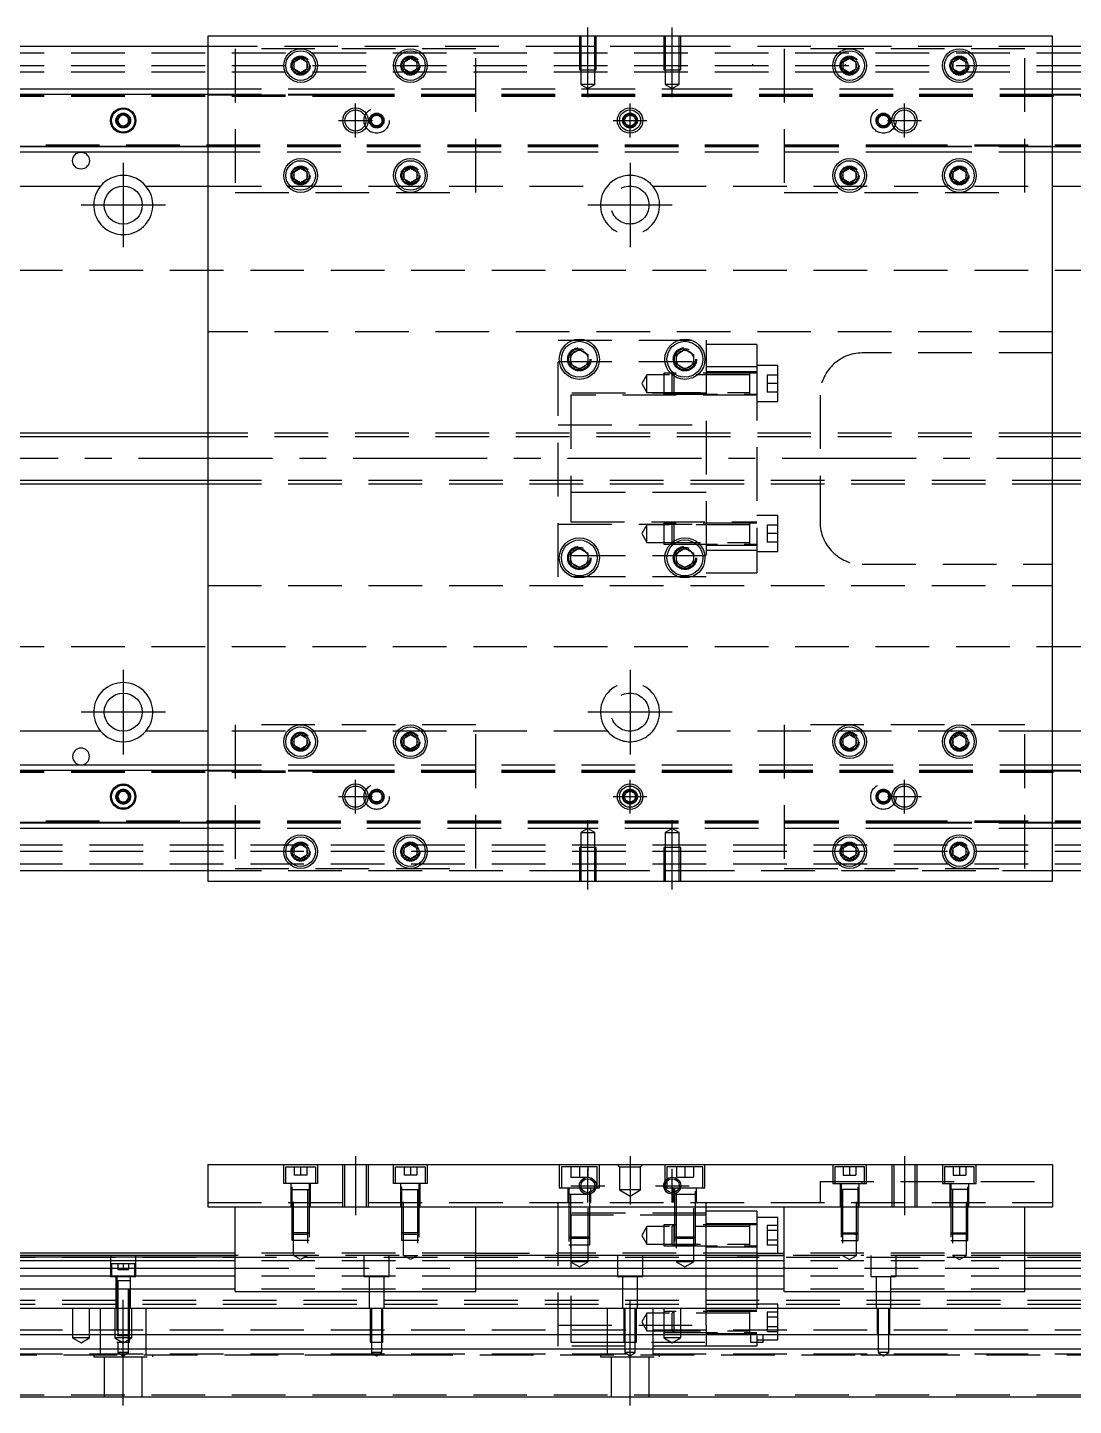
# Model space of a CAD drawing. Extents: x -10 to 960, y -261 to 102.
# Drawn here: x 237.3 to 485, y -224.1 to 102 of the extents above; entities that cross this region are included whole.
import ezdxf

# ---------------------------------------------------------------- set-up
doc = ezdxf.new("R2010")
doc.units = 0
doc.linetypes.add('CENTER', pattern=[50.8, 31.75, -6.35, 6.35, -6.35])
doc.linetypes.add('DASHED', pattern=[19.05, 12.7, -6.35])
doc.layers.get('0').update_dxf_attribs({"linetype": 'CONTINUOUS'})
doc.layers.add('CENTER', color=1, linetype='CENTER')

msp = doc.modelspace()

# ---------------------------------------------------------------- linework, layer by layer
at = {"color": 7, "linetype": 'CONTINUOUS'}
for p, q in [((480, 100), (280, 100)), ((280, 100), (280, -100)), ((480, -100), (480, 100)), ((280, 97.5), (0, 97.5)), ((300.5, 93.866026), (302, 94.73205)), ((302, 94.73205), (303.5, 93.866026)), ((326.5, 93.866026), (328, 94.73205)), ((328, 94.73205), (329.5, 93.866026)), ((430.5, 93.866026), (432, 94.73205)), ((432, 94.73205), (433.5, 93.866026)), ((456.5, 93.866026), (458, 94.73205)), ((458, 94.73205), (459.5, 93.866026)), ((760, 97.5), (480, 97.5)), ((300.5, 92.133974), (300.5, 93.866026)), ((302, 91.26795), (300.5, 92.133974)), ((303.5, 92.133974), (302, 91.26795)), ((303.5, 93.866026), (303.5, 92.133974)), ((326.5, 92.133974), (326.5, 93.866026)), ((328, 91.26795), (326.5, 92.133974)), ((329.5, 92.133974), (328, 91.26795)), ((329.5, 93.866026), (329.5, 92.133974)), ((430.5, 92.133974), (430.5, 93.866026)), ((432, 91.26795), (430.5, 92.133974)), ((433.5, 92.133974), (432, 91.26795)), ((433.5, 93.866026), (433.5, 92.133974)), ((456.5, 92.133974), (456.5, 93.866026)), ((458, 91.26795), (456.5, 92.133974)), ((459.5, 92.133974), (458, 91.26795)), ((459.5, 93.866026), (459.5, 92.133974)), ((0, 87.5), (280, 87.5)), ((0, 86.247728), (280, 86.247728)), ((480, 87.5), (760, 87.5)), ((480, 86.247728), (760, 86.247728)), ((258.75, 80.721688), (260, 81.443376)), ((258.75, 79.278312), (258.75, 80.721688)), ((260, 78.556624), (258.75, 79.278312)), ((260, 81.443376), (261.25, 80.721688)), ((261.25, 79.278312), (260, 78.556624)), ((261.25, 80.721688), (261.25, 79.278312)), ((280, 73.752272), (0, 73.752272)), ((280, 72.5), (0, 72.5)), ((760, 73.752272), (480, 73.752272)), ((760, 72.5), (480, 72.5)), ((300.5, 67.866026), (302, 68.73205)), ((302, 68.73205), (303.5, 67.866026)), ((326.5, 67.866026), (328, 68.73205)), ((328, 68.73205), (329.5, 67.866026)), ((430.5, 67.866026), (432, 68.73205)), ((432, 68.73205), (433.5, 67.866026)), ((456.5, 67.866026), (458, 68.73205)), ((458, 68.73205), (459.5, 67.866026)), ((300.5, 66.133974), (300.5, 67.866026)), ((302, 65.26795), (300.5, 66.133974)), ((303.5, 66.133974), (302, 65.26795)), ((303.5, 67.866026), (303.5, 66.133974)), ((326.5, 66.133974), (326.5, 67.866026)), ((328, 65.26795), (326.5, 66.133974)), ((329.5, 66.133974), (328, 65.26795)), ((329.5, 67.866026), (329.5, 66.133974)), ((430.5, 66.133974), (430.5, 67.866026)), ((432, 65.26795), (430.5, 66.133974)), ((433.5, 66.133974), (432, 65.26795)), ((433.5, 67.866026), (433.5, 66.133974)), ((456.5, 66.133974), (456.5, 67.866026)), ((458, 65.26795), (456.5, 66.133974)), ((459.5, 66.133974), (458, 65.26795)), ((459.5, 67.866026), (459.5, 66.133974)), ((145.361903, 64.5), (254.638097, 64.5)), ((265.361903, 64.5), (280, 64.5)), ((480, 64.5), (494.638097, 64.5)), ((366, 24.6547), (368, 25.809402)), ((366, 22.3453), (366, 24.6547)), ((368, 25.809402), (370, 24.6547)), ((370, 24.6547), (370, 22.3453)), ((391, 24.6547), (393, 25.809402)), ((391, 22.3453), (391, 24.6547)), ((393, 25.809402), (395, 24.6547)), ((395, 24.6547), (395, 22.3453)), ((368, 21.190598), (366, 22.3453)), ((370, 22.3453), (368, 21.190598)), ((393, 21.190598), (391, 22.3453)), ((395, 22.3453), (393, 21.190598)), ((280, 6), (60.5, 6)), ((705, 6), (480, 6)), ((60.5, -6), (280, -6)), ((480, -6), (705, -6)), ((366, -22.3453), (368, -21.190598)), ((366, -24.6547), (366, -22.3453)), ((368, -21.190598), (370, -22.3453)), ((370, -22.3453), (370, -24.6547)), ((391, -22.3453), (393, -21.190598)), ((391, -24.6547), (391, -22.3453)), ((393, -21.190598), (395, -22.3453)), ((395, -22.3453), (395, -24.6547)), ((368, -25.809402), (366, -24.6547)), ((370, -24.6547), (368, -25.809402)), ((393, -25.809402), (391, -24.6547)), ((395, -24.6547), (393, -25.809402)), ((254.638097, -64.5), (145.361903, -64.5)), ((280, -64.5), (265.361903, -64.5)), ((494.638097, -64.5), (480, -64.5)), ((300.5, -66.133974), (302, -65.26795)), ((300.5, -67.866026), (300.5, -66.133974)), ((302, -68.73205), (300.5, -67.866026)), ((302, -65.26795), (303.5, -66.133974)), ((303.5, -67.866026), (302, -68.73205)), ((303.5, -66.133974), (303.5, -67.866026)), ((326.5, -66.133974), (328, -65.26795)), ((326.5, -67.866026), (326.5, -66.133974)), ((328, -68.73205), (326.5, -67.866026)), ((328, -65.26795), (329.5, -66.133974)), ((329.5, -67.866026), (328, -68.73205)), ((329.5, -66.133974), (329.5, -67.866026)), ((430.5, -66.133974), (432, -65.26795)), ((430.5, -67.866026), (430.5, -66.133974)), ((432, -68.73205), (430.5, -67.866026)), ((432, -65.26795), (433.5, -66.133974)), ((433.5, -67.866026), (432, -68.73205)), ((433.5, -66.133974), (433.5, -67.866026)), ((456.5, -66.133974), (458, -65.26795)), ((456.5, -67.866026), (456.5, -66.133974)), ((458, -68.73205), (456.5, -67.866026)), ((458, -65.26795), (459.5, -66.133974)), ((459.5, -67.866026), (458, -68.73205)), ((459.5, -66.133974), (459.5, -67.866026)), ((0, -72.5), (280, -72.5)), ((0, -73.752272), (280, -73.752272)), ((480, -72.5), (760, -72.5)), ((480, -73.752272), (760, -73.752272)), ((258.75, -79.278312), (260, -78.556624)), ((258.75, -80.721688), (258.75, -79.278312)), ((260, -81.443376), (258.75, -80.721688)), ((260, -78.556624), (261.25, -79.278312)), ((261.25, -80.721688), (260, -81.443376)), ((261.25, -79.278312), (261.25, -80.721688)), ((280, -86.247728), (0, -86.247728)), ((280, -87.5), (0, -87.5)), ((760, -86.247728), (480, -86.247728)), ((760, -87.5), (480, -87.5)), ((300.5, -92.133974), (302, -91.26795)), ((302, -91.26795), (303.5, -92.133974)), ((326.5, -92.133974), (328, -91.26795)), ((328, -91.26795), (329.5, -92.133974)), ((430.5, -92.133974), (432, -91.26795)), ((432, -91.26795), (433.5, -92.133974)), ((456.5, -92.133974), (458, -91.26795)), ((458, -91.26795), (459.5, -92.133974)), ((300.5, -93.866026), (300.5, -92.133974)), ((302, -94.73205), (300.5, -93.866026)), ((303.5, -93.866026), (302, -94.73205)), ((303.5, -92.133974), (303.5, -93.866026)), ((326.5, -93.866026), (326.5, -92.133974)), ((328, -94.73205), (326.5, -93.866026)), ((329.5, -93.866026), (328, -94.73205)), ((329.5, -92.133974), (329.5, -93.866026)), ((430.5, -93.866026), (430.5, -92.133974)), ((432, -94.73205), (430.5, -93.866026)), ((433.5, -93.866026), (432, -94.73205)), ((433.5, -92.133974), (433.5, -93.866026)), ((456.5, -93.866026), (456.5, -92.133974)), ((458, -94.73205), (456.5, -93.866026)), ((459.5, -93.866026), (458, -94.73205)), ((459.5, -92.133974), (459.5, -93.866026)), ((0, -97.5), (280, -97.5)), ((480, -97.5), (760, -97.5)), ((280, -100), (480, -100)), ((280, -167.06), (480, -167.06)), ((280, -167.06), (280, -177.06)), ((480, -167.06), (480, -177.06)), ((280, -177.06), (480, -177.06)), ((286.5, -197.06), (286.5, -177.06)), ((343.5, -197.06), (343.5, -177.06)), ((363, -188.06), (363, -177.06)), ((398, -197.06), (398, -177.06)), ((410, -178.06), (398, -178.06)), ((410, -178.06), (410, -188.56)), ((416.5, -197.06), (416.5, -177.06)), ((473.5, -197.06), (473.5, -177.06)), ((415, -179.56), (410, -179.56)), ((415, -188.06), (415, -179.56)), ((286.5, -188.56), (0, -188.56)), ((286.5, -188.06), (60.5, -188.06)), ((286.5, -188.935), (60.5, -188.935)), ((416.5, -188.56), (343.5, -188.56)), ((410, -188.06), (416.5, -188.06)), ((705, -188.06), (473.5, -188.06)), ((760, -188.56), (473.5, -188.56)), ((286.5, -189.812272), (0, -189.812272)), ((0, -191.58668), (286.5, -191.58668)), ((416.5, -189.812272), (343.5, -189.812272)), ((343.5, -191.58668), (416.5, -191.58668)), ((760, -189.812272), (473.5, -189.812272)), ((473.5, -191.58668), (760, -191.58668)), ((286.5, -193.483076), (0, -193.483076)), ((416.5, -193.483076), (343.5, -193.483076)), ((760, -193.483076), (473.5, -193.483076)), ((286.5, -196.537372), (0, -196.537372)), ((286.5, -197.06), (343.5, -197.06)), ((416.5, -196.537372), (343.5, -196.537372)), ((416.5, -197.06), (473.5, -197.06)), ((760, -196.537372), (473.5, -196.537372)), ((0, -201.06), (760, -201.06)), ((760, -207.36), (0, -207.36)), ((760, -210.76), (0, -210.76)), ((0, -222.06), (760, -222.06))]:
    msp.add_line(p, q, dxfattribs=at)
at = {"color": 3, "linetype": 'DASHED'}
for p, q in [((368.000006, 100), (368.000006, 92)), ((368.35, 100), (368.35, 92)), ((371.65, 92), (371.65, 100)), ((371.999994, 92), (371.999994, 100)), ((388.000006, 100), (388.000006, 92)), ((388.35, 100), (388.35, 92)), ((391.65, 92), (391.65, 100)), ((391.999994, 92), (391.999994, 100)), ((0, 96), (760, 96)), ((368.000006, 97.5), (280, 97.5)), ((343.5, 97), (286.5, 97)), ((286.5, 97), (286.5, 63)), ((343.5, 63), (343.5, 97)), ((371.999994, 97.5), (368.000006, 97.5)), ((388.000006, 97.5), (371.999994, 97.5)), ((391.999994, 97.5), (388.000006, 97.5)), ((480, 97.5), (391.999994, 97.5)), ((473.5, 97), (416.5, 97)), ((416.5, 97), (416.5, 63)), ((473.5, 63), (473.5, 97)), ((0, 93), (760, 93)), ((0, 91.5), (760, 91.5)), ((303.973226, 93.326156), (304, 93)), ((326, 93), (326.023172, 93.30356)), ((368.000006, 92), (371.999994, 92)), ((368.35, 92), (368.35, 88.5)), ((371.65, 88.5), (371.65, 92)), ((388.000006, 92), (391.999994, 92)), ((388.35, 92), (388.35, 88.5)), ((391.65, 88.5), (391.65, 92)), ((408.973226, 93.326156), (409, 93)), ((431, 93), (431.030168, 93.346066)), ((371.65, 88.5), (368.35, 88.5)), ((368.35, 88.5), (370, 87.547372)), ((370, 87.547372), (371.65, 88.5)), ((391.65, 88.5), (388.35, 88.5)), ((388.35, 88.5), (390, 87.547372)), ((390, 87.547372), (391.65, 88.5)), ((0, 86.1147), (280, 86.1147)), ((0, 86.1), (311.5, 86.1)), ((0, 85.8), (311.5, 85.8)), ((280, 87.5), (311.5, 87.5)), ((280, 86.247728), (311.5, 86.247728)), ((280, 86.1147), (311.5, 86.1147)), ((311.5, 87.5), (368.5, 87.5)), ((311.5, 86.247728), (368.5, 86.247728)), ((311.5, 86.1147), (368.5, 86.1147)), ((311.5, 86.1), (368.5, 86.1)), ((311.5, 85.8), (368.5, 85.8)), ((368.5, 87.5), (391.5, 87.5)), ((368.5, 86.247728), (391.5, 86.247728)), ((368.5, 86.1147), (391.5, 86.1147)), ((368.5, 86.1), (391.5, 86.1)), ((368.5, 85.8), (391.5, 85.8)), ((391.5, 87.5), (448.5, 87.5)), ((391.5, 86.247728), (448.5, 86.247728)), ((391.5, 86.1147), (448.5, 86.1147)), ((391.5, 86.1), (448.5, 86.1)), ((391.5, 86.1), (448.5, 86.1)), ((391.5, 85.8), (448.5, 85.8)), ((391.5, 85.8), (448.5, 85.8)), ((448.5, 87.5), (480, 87.5)), ((448.5, 86.247728), (480, 86.247728)), ((448.5, 86.1147), (480, 86.1147)), ((448.5, 86.1), (760, 86.1)), ((448.5, 85.8), (760, 85.8)), ((480, 86.1147), (760, 86.1147)), ((261.477374, 80.25955), (261.5, 80)), ((311.5, 74.2), (0, 74.2)), ((311.5, 73.9), (0, 73.9)), ((280, 73.8853), (0, 73.8853)), ((311.5, 73.8853), (280, 73.8853)), ((311.5, 73.752272), (280, 73.752272)), ((311.5, 72.5), (280, 72.5)), ((368.5, 74.2), (311.5, 74.2)), ((368.5, 73.9), (311.5, 73.9)), ((368.5, 73.8853), (311.5, 73.8853)), ((368.5, 73.752272), (311.5, 73.752272)), ((368.5, 72.5), (311.5, 72.5)), ((391.5, 74.2), (368.5, 74.2)), ((391.5, 73.9), (368.5, 73.9)), ((391.5, 73.8853), (368.5, 73.8853)), ((391.5, 73.752272), (368.5, 73.752272)), ((391.5, 72.5), (368.5, 72.5)), ((448.5, 74.2), (391.5, 74.2)), ((448.5, 74.2), (391.5, 74.2)), ((448.5, 73.9), (391.5, 73.9)), ((448.5, 73.9), (391.5, 73.9)), ((448.5, 73.8853), (391.5, 73.8853)), ((448.5, 73.752272), (391.5, 73.752272)), ((448.5, 72.5), (391.5, 72.5)), ((760, 74.2), (448.5, 74.2)), ((760, 73.9), (448.5, 73.9)), ((480, 73.8853), (448.5, 73.8853)), ((480, 73.752272), (448.5, 73.752272)), ((480, 72.5), (448.5, 72.5)), ((760, 73.8853), (480, 73.8853)), ((300, 67), (300.030168, 67.346066)), ((326, 67), (326.023172, 67.30356)), ((433.973226, 67.326156), (434, 67)), ((456, 67), (456.030168, 67.346066)), ((280, 64.5), (374.638098, 64.5)), ((286.5, 63), (343.5, 63)), ((385.361903, 64.5), (480, 64.5)), ((416.5, 63), (473.5, 63)), ((760, 44.5), (0, 44.5)), ((480, 30), (280, 30)), ((363, -28), (363, 28)), ((363, 28), (398, 28)), ((398, 28), (398, -28)), ((410, 27), (398, 27)), ((410, 27), (410, 21.748564)), ((363, 23), (398, 23)), ((365.5, 23.5), (365.518502, 23.803588)), ((390.5, 23.5), (390.518502, 23.803588)), ((480, 25), (435, 25)), ((384, 19.85352), (382.787564, 17.75352)), ((384, 15.65352), (384, 19.85352)), ((408.4, 19.85352), (384, 19.85352)), ((388, 20.25352), (388, 15.253526)), ((410, 20.25352), (388, 20.25352)), ((390.4, 20.25352), (390, 19.85352)), ((390, 19.81727), (390, 19.85352)), ((390, 15.65352), (390, 19.81727)), ((390.4, 20.25352), (390.4, 15.25352)), ((410, 21.748564), (398, 21.748564)), ((410, 20.50352), (398, 20.50352)), ((408.4, 15.253509), (408.4, 20.25352)), ((415, 22.00352), (410, 22.00352)), ((410, 21.748564), (410, -21.748564)), ((412.5, 19.75352), (412.5, 17.75352)), ((415, 19.75352), (412.5, 19.75352)), ((415, 13.50352), (415, 22.00352)), ((382.787564, 17.75352), (384, 15.65352)), ((412.5, 17.75352), (412.5, 15.75352)), ((415, 17.75352), (412.5, 17.75352)), ((398, 15.5), (363, 15.5)), ((366, 15), (366, -15)), ((410, 15), (366, 15)), ((384, 15.65352), (408.4, 15.65352)), ((388, 15.253526), (410, 15.253508)), ((390, 15.65352), (390.4, 15.25352)), ((410, 13.50352), (415, 13.50352)), ((415, 15.75352), (412.5, 15.75352)), ((425, 15), (425, -15)), ((363, 8), (398, 8)), ((480, 6), (280, 6)), ((480, 5.125), (280, 5.125)), ((280, -5.125), (480, -5.125)), ((280, -6), (480, -6)), ((398, -8), (363, -8)), ((363, -15.5), (398, -15.5)), ((366, -15), (410, -15)), ((384, -15.65352), (382.787564, -17.75352)), ((384, -19.85352), (384, -15.65352)), ((408.4, -15.65352), (384, -15.65352)), ((410, -15.253508), (388, -15.253526)), ((388, -15.253526), (388, -20.253516)), ((390.4, -15.25352), (390, -15.65352)), ((390, -19.81727), (390, -15.65352)), ((390.4, -15.25352), (390.4, -19.524764)), ((408.4, -20.253516), (408.4, -15.253509)), ((415, -13.50352), (410, -13.50352)), ((412.5, -15.75352), (412.5, -17.75352)), ((415, -15.75352), (412.5, -15.75352)), ((415, -22.00352), (415, -13.50352)), ((382.787564, -17.75352), (384, -19.85352)), ((390.4, -19.524764), (390.4, -20.13808)), ((415, -17.75352), (412.5, -17.75352)), ((412.5, -17.75352), (412.5, -19.75352)), ((384, -19.85352), (408.4, -19.85352)), ((388, -20.253516), (410, -20.253516)), ((390, -19.85352), (390.33547, -20.18899)), ((398, -20.50352), (410, -20.50352)), ((410, -21.748564), (398, -21.748564)), ((410, -21.748564), (398, -21.748564)), ((410, -21.748564), (410, -27)), ((410, -22.00352), (415, -22.00352)), ((415, -19.75352), (412.5, -19.75352)), ((398, -23), (363, -23)), ((365.5, -23.5), (365.518502, -23.196412)), ((390.5, -23.5), (390.518502, -23.196412)), ((435, -25), (480, -25)), ((398, -28), (363, -28)), ((398, -27), (410, -27)), ((280, -30), (480, -30)), ((0, -44.5), (760, -44.5)), ((374.638098, -64.5), (280, -64.5)), ((343.5, -63), (286.5, -63)), ((286.5, -63), (286.5, -97)), ((343.5, -97), (343.5, -63)), ((480, -64.5), (385.361903, -64.5)), ((473.5, -63), (416.5, -63)), ((416.5, -63), (416.5, -97)), ((473.5, -97), (473.5, -63)), ((303.973226, -66.673844), (304, -67)), ((326, -67), (326.023172, -66.69644)), ((433.973226, -66.673844), (434, -67)), ((459.973226, -66.673844), (460, -67)), ((0, -73.8853), (280, -73.8853)), ((0, -73.9), (311.5, -73.9)), ((0, -74.2), (311.5, -74.2)), ((280, -72.5), (311.5, -72.5)), ((280, -73.752272), (311.5, -73.752272)), ((280, -73.8853), (311.5, -73.8853)), ((311.5, -72.5), (368.5, -72.5)), ((311.5, -73.752272), (368.5, -73.752272)), ((311.5, -73.8853), (368.5, -73.8853)), ((311.5, -73.9), (368.5, -73.9)), ((311.5, -74.2), (368.5, -74.2)), ((368.5, -72.5), (391.5, -72.5)), ((368.5, -73.752272), (391.5, -73.752272)), ((368.5, -73.8853), (391.5, -73.8853)), ((368.5, -73.9), (391.5, -73.9)), ((368.5, -74.2), (391.5, -74.2)), ((391.5, -72.5), (448.5, -72.5)), ((391.5, -73.752272), (448.5, -73.752272)), ((391.5, -73.8853), (448.5, -73.8853)), ((391.5, -73.9), (448.5, -73.9)), ((391.5, -73.9), (448.5, -73.9)), ((391.5, -74.2), (448.5, -74.2)), ((391.5, -74.2), (448.5, -74.2)), ((448.5, -72.5), (480, -72.5)), ((448.5, -73.752272), (480, -73.752272)), ((448.5, -73.8853), (480, -73.8853)), ((448.5, -73.9), (760, -73.9)), ((448.5, -74.2), (760, -74.2)), ((480, -73.8853), (760, -73.8853)), ((261.477374, -79.74045), (261.5, -80)), ((311.5, -85.8), (0, -85.8)), ((311.5, -86.1), (0, -86.1)), ((280, -86.1147), (0, -86.1147)), ((311.5, -86.1147), (280, -86.1147)), ((311.5, -86.247728), (280, -86.247728)), ((311.5, -87.5), (280, -87.5)), ((368.5, -85.8), (311.5, -85.8)), ((368.5, -86.1), (311.5, -86.1)), ((368.5, -86.1147), (311.5, -86.1147)), ((368.5, -86.247728), (311.5, -86.247728)), ((368.5, -87.5), (311.5, -87.5)), ((370, -87.547372), (368.35, -88.5)), ((391.5, -85.8), (368.5, -85.8)), ((391.5, -86.1), (368.5, -86.1)), ((391.5, -86.1147), (368.5, -86.1147)), ((391.5, -86.247728), (368.5, -86.247728)), ((391.5, -87.5), (368.5, -87.5)), ((371.65, -88.5), (370, -87.547372)), ((390, -87.547372), (388.35, -88.5)), ((391.65, -88.5), (390, -87.547372)), ((448.5, -85.8), (391.5, -85.8)), ((448.5, -85.8), (391.5, -85.8)), ((448.5, -86.1), (391.5, -86.1)), ((448.5, -86.1), (391.5, -86.1)), ((448.5, -86.1147), (391.5, -86.1147)), ((448.5, -86.247728), (391.5, -86.247728)), ((448.5, -87.5), (391.5, -87.5)), ((760, -85.8), (448.5, -85.8)), ((760, -86.1), (448.5, -86.1)), ((480, -86.1147), (448.5, -86.1147)), ((480, -86.247728), (448.5, -86.247728)), ((480, -87.5), (448.5, -87.5)), ((760, -86.1147), (480, -86.1147)), ((368.35, -88.5), (370, -88.5)), ((368.35, -88.5), (368.35, -92)), ((370, -88.5), (371.65, -88.5)), ((371.65, -92), (371.65, -88.5)), ((388.35, -88.5), (390, -88.5)), ((388.35, -88.5), (388.35, -92)), ((390, -88.5), (391.65, -88.5)), ((391.65, -92), (391.65, -88.5)), ((760, -91.5), (0, -91.5)), ((760, -93), (0, -93)), ((303.973226, -92.673844), (304, -93)), ((329.973226, -92.673844), (330, -93)), ((371.999994, -92), (368.000006, -92)), ((368.000006, -92), (368.000006, -100)), ((368.35, -92), (368.35, -100)), ((371.65, -100), (371.65, -92)), ((371.999994, -100), (371.999994, -92)), ((391.999994, -92), (388.000006, -92)), ((388.000006, -92), (388.000006, -100)), ((388.35, -92), (388.35, -100)), ((391.65, -100), (391.65, -92)), ((391.999994, -100), (391.999994, -92)), ((433.973226, -92.673844), (434, -93)), ((456, -93), (456.030168, -92.653934)), ((760, -96), (0, -96)), ((280, -97.5), (368.000006, -97.5)), ((286.5, -97), (343.5, -97)), ((368.000006, -97.5), (371.999994, -97.5)), ((371.999994, -97.5), (388.000006, -97.5)), ((388.000006, -97.5), (391.999994, -97.5)), ((391.999994, -97.5), (480, -97.5)), ((416.5, -97), (473.5, -97)), ((298, -171.56), (298, -167.06)), ((298.5, -167.56), (305.5, -167.56)), ((298.5, -171.56), (298.5, -167.56)), ((300.5, -167.56), (300.5, -169.56)), ((302, -167.56), (302, -169.56)), ((303.5, -167.56), (303.5, -169.56)), ((305.5, -167.56), (305.5, -171.56)), ((306, -167.06), (306, -171.56)), ((312.000006, -177.06), (312.000006, -167.06)), ((312.5, -177.06), (312.5, -167.06)), ((317.5, -167.06), (317.5, -177.06)), ((317.999994, -167.06), (317.999994, -177.06)), ((324, -171.56), (324, -167.06)), ((324.5, -167.56), (331.5, -167.56)), ((324.5, -171.56), (324.5, -167.56)), ((326.5, -167.56), (326.5, -169.56)), ((328, -167.56), (328, -169.56)), ((329.5, -167.56), (329.5, -169.56)), ((331.5, -167.56), (331.5, -171.56)), ((332, -167.06), (332, -171.56)), ((363.25, -167.06), (363.25, -172.56)), ((372.25, -167.56), (363.75, -167.56)), ((363.75, -167.56), (363.75, -172.56)), ((366, -167.56), (366, -170.06)), ((368, -167.56), (368, -170.06)), ((370, -167.56), (370, -170.06)), ((372.25, -172.56), (372.25, -167.56)), ((372.75, -172.56), (372.75, -167.06)), ((377.5, -167.56), (377, -167.06)), ((377.5, -167.56), (377.5, -173.06)), ((377.5, -167.56), (382.5, -167.56)), ((382.5, -167.56), (383, -167.06)), ((382.5, -173.06), (382.5, -167.56)), ((388.25, -167.06), (388.25, -172.56)), ((397.25, -167.56), (388.75, -167.56)), ((388.75, -167.56), (388.75, -170.49875)), ((391, -167.56), (391, -170.06)), ((393, -167.56), (393, -170.06)), ((395, -167.56), (395, -170.06)), ((397.25, -172.56), (397.25, -167.56)), ((397.75, -172.56), (397.75, -167.06)), ((428, -167.06), (428, -171.56)), ((435.5, -167.56), (428.5, -167.56)), ((428.5, -167.56), (428.5, -171.56)), ((430.5, -167.56), (430.5, -169.56)), ((432, -167.56), (432, -169.56)), ((433.5, -167.56), (433.5, -169.56)), ((435.5, -171.56), (435.5, -167.56)), ((436, -171.56), (436, -167.06)), ((442.000006, -167.06), (442.000006, -177.06)), ((442.5, -167.06), (442.5, -177.06)), ((447.5, -177.06), (447.5, -167.06)), ((447.999994, -177.06), (447.999994, -167.06)), ((454, -167.06), (454, -171.56)), ((461.5, -167.56), (454.5, -167.56)), ((454.5, -167.56), (454.5, -171.56)), ((456.5, -167.56), (456.5, -169.56)), ((458, -167.56), (458, -169.56)), ((459.5, -167.56), (459.5, -169.56)), ((461.5, -171.56), (461.5, -167.56)), ((462, -171.56), (462, -167.06)), ((306, -171.56), (298, -171.56)), ((299.75, -177.06), (299.75, -171.56)), ((300.000006, -185.06), (299.999977, -171.56)), ((302, -169.56), (300.5, -169.56)), ((303.5, -169.56), (302, -169.56)), ((304.000023, -171.56), (303.999994, -185.06)), ((304.25, -171.56), (304.25, -177.06)), ((332, -171.56), (324, -171.56)), ((325.75, -177.06), (325.75, -171.56)), ((326.000006, -185.06), (325.999977, -171.56)), ((328, -169.56), (326.5, -169.56)), ((329.5, -169.56), (328, -169.56)), ((330.000023, -171.56), (329.999994, -185.06)), ((330.25, -171.56), (330.25, -177.06)), ((363.25, -172.56), (372.75, -172.56)), ((365.25, -172.56), (365.25, -176.06)), ((365.500006, -172.56), (365.500006, -186.06)), ((366, -170.06), (368, -170.06)), ((368, -170.06), (370, -170.06)), ((370.499994, -186.06), (370.499994, -172.56)), ((370.75, -176.06), (370.75, -172.56)), ((388.25, -172.56), (397.75, -172.56)), ((388.75, -170.49875), (388.75, -170.982968)), ((388.75, -170.982968), (388.75, -172.56)), ((390.25, -172.56), (390.25, -176.06)), ((390.500006, -172.56), (390.500006, -186.06)), ((391, -170.06), (393, -170.06)), ((393, -170.06), (395, -170.06)), ((395.499994, -186.06), (395.499994, -172.56)), ((395.75, -176.06), (395.75, -172.56)), ((425, -171.06), (425, -176.06)), ((425, -171.06), (480, -171.06)), ((428, -171.56), (436, -171.56)), ((429.75, -171.56), (429.75, -177.06)), ((429.999977, -171.56), (430.000006, -185.06)), ((430.5, -169.56), (432, -169.56)), ((432, -169.56), (433.5, -169.56)), ((433.999994, -185.06), (434.000023, -171.56)), ((434.25, -177.06), (434.25, -171.56)), ((435, -171.56), (435, -171.06)), ((454, -171.56), (462, -171.56)), ((455.75, -171.56), (455.75, -177.06)), ((455.999977, -171.56), (456.000006, -185.06)), ((456.5, -169.56), (458, -169.56)), ((458, -169.56), (459.5, -169.56)), ((459.999994, -185.06), (460.000023, -171.56)), ((460.25, -177.06), (460.25, -171.56)), ((280, -176.06), (480, -176.06)), ((300, -172.955), (304, -172.96)), ((300, -172.96), (300, -172.955)), ((300, -172.965), (300, -172.96)), ((300.35, -188.56), (300.35, -172.96)), ((303.65, -172.96), (303.65, -188.56)), ((304, -172.955), (304, -172.96)), ((304, -172.96), (304, -172.965)), ((326, -172.96), (330, -172.96)), ((326.35, -188.56), (326.35, -172.96)), ((329.65, -172.96), (329.65, -188.56)), ((363, -177.06), (363, -176.06)), ((370.500006, -174.16), (365.499994, -174.16)), ((365.9, -174.16), (365.9, -190.06)), ((370.1, -190.06), (370.1, -174.16)), ((382.5, -173.06), (377.5, -173.06)), ((377.5, -173.06), (380, -174.503376)), ((380, -174.503376), (382.5, -173.06)), ((395.500006, -174.16), (390.499994, -174.16)), ((390.9, -174.16), (390.9, -190.06)), ((395.1, -190.06), (395.1, -174.16)), ((398, -177.06), (398, -176.06)), ((434, -172.96), (430, -172.96)), ((430.35, -172.96), (430.35, -188.56)), ((433.65, -188.56), (433.65, -172.96)), ((460, -172.955), (456, -172.96)), ((456, -172.955), (456, -172.96)), ((456, -172.96), (456, -172.965)), ((456.35, -172.96), (456.35, -188.56)), ((459.65, -188.56), (459.65, -172.96)), ((460, -172.96), (460, -172.955)), ((460, -172.965), (460, -172.96)), ((398, -178.56), (363, -178.56)), ((366, -179.06), (366, -209.06)), ((395.1, -179.06), (366, -179.06)), ((395.5, -179.06), (395.1, -179.06)), ((398, -179.06), (395.5, -179.06)), ((384, -181.71), (382.787564, -183.81)), ((384, -185.91), (384, -181.71)), ((408.395, -181.71), (384, -181.71)), ((388, -181.310006), (388, -186.309994)), ((410, -181.310006), (388, -181.310006)), ((390.4, -181.31), (390, -181.71)), ((390, -185.91), (390, -181.71)), ((390.4, -181.31), (390.4, -186.31)), ((410, -181.06), (398, -181.06)), ((405.35, -181.31), (405, -181.31)), ((408.395, -186.31), (408.395, -181.31)), ((408.65, -181.31), (408.395, -181.31)), ((409, -181.31), (408.65, -181.31)), ((412.5, -181.500598), (412.5, -182.6553)), ((415, -181.500598), (412.5, -181.500598)), ((304, -183.21), (300, -183.21)), ((300.35, -183.56), (300, -183.21)), ((303.999994, -185.06), (300.000006, -185.06)), ((300.35, -183.56), (303.65, -183.56)), ((304, -183.21), (303.65, -183.56)), ((330, -183.21), (326, -183.21)), ((326.35, -183.56), (326, -183.21)), ((329.999994, -185.06), (326.000006, -185.06)), ((326.35, -183.56), (329.65, -183.56)), ((326.6, -183.659954), (326.6, -183.559986)), ((330, -183.21), (329.65, -183.56)), ((365.5, -184.16), (370.5, -184.16)), ((365.5, -184.16), (365.9, -184.56)), ((370.1, -184.56), (365.9, -184.56)), ((370.1, -184.56), (370.5, -184.16)), ((382.787564, -183.81), (384, -185.91)), ((390.5, -184.16), (395.5, -184.16)), ((390.5, -184.16), (390.9, -184.56)), ((395.1, -184.56), (390.9, -184.56)), ((395.1, -184.56), (395.5, -184.16)), ((412.5, -182.6553), (412.5, -184.9647)), ((415, -182.6553), (412.5, -182.6553)), ((415, -184.9647), (412.5, -184.9647)), ((412.5, -184.9647), (412.5, -186.119402)), ((430, -183.21), (434, -183.21)), ((430, -183.21), (430.35, -183.56)), ((430.000006, -185.06), (433.999994, -185.06)), ((433.65, -183.56), (430.35, -183.56)), ((433.4, -183.659954), (433.4, -183.559986)), ((433.65, -183.56), (434, -183.21)), ((456, -183.21), (460, -183.21)), ((456, -183.21), (456.35, -183.56)), ((456.000006, -185.06), (459.999994, -185.06)), ((459.65, -183.56), (456.35, -183.56)), ((459.65, -183.56), (460, -183.21)), ((55, -188.935), (705, -188.935)), ((257, -188.56), (257, -193.56)), ((263, -193.56), (263, -188.56)), ((343.5, -188.06), (286.5, -188.06)), ((325.35, -188.56), (286.5, -188.56)), ((300.35, -188.56), (303.65, -188.56)), ((302, -189.512628), (300.35, -188.56)), ((303.65, -188.56), (302, -189.512628)), ((317, -188.56), (317, -193.56)), ((323, -193.56), (323, -188.56)), ((326.35, -188.56), (329.65, -188.56)), ((328, -189.512628), (326.35, -188.56)), ((329.65, -188.56), (328, -189.512628)), ((343.5, -188.56), (328.65, -188.56)), ((343.5, -188.06), (363, -188.06)), ((363, -210.06), (363, -188.06)), ((410, -188.06), (363, -188.06)), ((365.500006, -186.06), (370.499994, -186.06)), ((377, -188.56), (377, -193.56)), ((383, -193.56), (383, -188.56)), ((384, -185.91), (408.395, -185.91)), ((388, -186.309994), (410, -186.309994)), ((390, -185.91), (390.4, -186.31)), ((390.500006, -186.06), (395.499994, -186.06)), ((398, -186.56), (410, -186.56)), ((405.35, -188.56), (416.5, -188.56)), ((431.35, -188.56), (408.65, -188.56)), ((410, -188.56), (410, -210.06)), ((415, -186.119402), (412.5, -186.119402)), ((473.5, -188.06), (416.5, -188.06)), ((433.65, -188.56), (430.35, -188.56)), ((430.35, -188.56), (432, -189.512628)), ((432, -189.512628), (433.65, -188.56)), ((473.5, -188.56), (434.65, -188.56)), ((437, -188.56), (437, -193.56)), ((443, -193.56), (443, -188.56)), ((459.65, -188.56), (456.35, -188.56)), ((456.35, -188.56), (458, -189.512628)), ((458, -189.512628), (459.65, -188.56)), ((262.75, -190.56), (257.25, -190.56)), ((257.25, -190.56), (257.25, -193.56)), ((258.75, -190.56), (258.75, -191.86)), ((258.75, -191.86), (260, -191.86)), ((260, -190.56), (260, -191.86)), ((260, -191.86), (261.25, -191.86)), ((261.25, -190.56), (261.25, -191.86)), ((262.75, -193.56), (262.75, -190.56)), ((343.5, -189.812272), (286.5, -189.812272)), ((286.5, -191.58668), (343.5, -191.58668)), ((370.1, -190.06), (365.9, -190.06)), ((365.9, -190.06), (368, -191.272436)), ((368, -191.272436), (370.1, -190.06)), ((395.1, -190.06), (390.9, -190.06)), ((390.9, -190.06), (393, -191.272436)), ((393, -191.272436), (395.1, -190.06)), ((473.5, -189.812272), (416.5, -189.812272)), ((416.5, -191.58668), (473.5, -191.58668)), ((257, -193.56), (263, -193.56)), ((258.25, -193.56), (258.25, -201.06)), ((261.5, -194.56), (258.5, -194.56)), ((258.500006, -193.56), (258.500006, -209.06)), ((258.75, -194.56), (258.75, -209.06)), ((261.37533, -194.56), (259.998804, -194.56)), ((261.25, -209.06), (261.25, -194.56)), ((261.499994, -209.06), (261.499994, -193.56)), ((261.75, -201.06), (261.75, -193.56)), ((343.5, -193.483076), (286.5, -193.483076)), ((317, -193.56), (323, -193.56)), ((318.25, -193.56), (318.25, -201.06)), ((321.75, -201.06), (321.75, -193.56)), ((377, -193.56), (383, -193.56)), ((378.25, -193.56), (378.25, -201.06)), ((381.75, -201.06), (381.75, -193.56)), ((473.5, -193.483076), (416.5, -193.483076)), ((437, -193.56), (443, -193.56)), ((438.25, -193.56), (438.25, -201.06)), ((441.75, -201.06), (441.75, -193.56)), ((343.5, -196.537372), (286.5, -196.537372)), ((398, -201.06), (398, -197.06)), ((473.5, -196.537372), (416.5, -196.537372)), ((55, -199.185), (705, -199.185)), ((55, -200.06), (705, -200.06)), ((248, -201.06), (248, -208.06)), ((252, -208.06), (252, -201.06)), ((254.638098, -212.06), (254.638098, -201.06)), ((258, -201.06), (258, -208.06)), ((262, -208.06), (262, -201.06)), ((265.361902, -201.06), (265.361902, -212.06)), ((318.500006, -201.06), (318.500006, -207.36)), ((318.75, -201.06), (318.75, -211.56)), ((321.25, -211.56), (321.25, -201.06)), ((321.499994, -207.36), (321.499994, -201.06)), ((374.638098, -212.06), (374.638098, -201.06)), ((378.500006, -201.06), (378.500006, -207.36)), ((378.75, -201.06), (378.75, -211.56)), ((381.25, -211.56), (381.25, -201.06)), ((381.499994, -207.36), (381.499994, -201.06)), ((385.361902, -201.06), (385.361902, -212.06)), ((388, -201.06), (388, -208.06)), ((388, -201.810006), (388, -206.809994)), ((410, -201.810006), (388, -201.810006)), ((390.4, -201.81), (390, -202.21)), ((390.4, -201.81), (390.4, -206.81)), ((392, -208.06), (392, -201.06)), ((398, -205.06), (398, -201.06)), ((410, -201.56), (398, -201.56)), ((408.4, -206.810006), (408.395, -201.81)), ((408.500006, -201.81), (408.395, -201.81)), ((415, -200.06), (410, -200.06)), ((412.5, -202.000598), (412.5, -203.1553)), ((415, -202.000598), (412.5, -202.000598)), ((415, -201.06), (415, -200.06)), ((415, -207.36), (415, -201.06)), ((438.500006, -201.06), (438.500006, -207.36)), ((438.75, -201.06), (438.75, -211.56)), ((441.25, -211.56), (441.25, -201.06)), ((441.499994, -207.36), (441.499994, -201.06)), ((363, -205.06), (398, -205.06)), ((384, -202.21), (382.787564, -204.31)), ((382.787564, -204.31), (384, -206.41)), ((384, -206.41), (384, -202.21)), ((408.3954, -202.21), (384, -202.21)), ((390, -206.41), (390, -202.21)), ((398, -205.06), (398, -207.36)), ((412.5, -203.1553), (412.5, -205.4647)), ((415, -203.1553), (412.5, -203.1553)), ((760, -206.21), (0, -206.21)), ((252, -208.06), (248, -208.06)), ((248, -208.06), (250, -209.2147)), ((250, -209.2147), (252, -208.06)), ((262, -208.06), (258, -208.06)), ((258, -208.06), (260, -209.2147)), ((258.5, -207.31), (261.5, -207.31)), ((258.5, -207.31), (258.55, -207.36)), ((258.500006, -207.310006), (258.500006, -207.36)), ((258.55, -207.36), (258.75, -207.56)), ((261.25, -207.56), (258.75, -207.56)), ((260, -209.2147), (262, -208.06)), ((261.25, -207.56), (261.45, -207.36)), ((261.45, -207.36), (261.5, -207.31)), ((261.499994, -207.36), (261.499994, -207.310006)), ((318.500006, -207.36), (318.500006, -209.06)), ((321.499994, -209.06), (321.499994, -207.36)), ((398, -207.335918), (363, -207.335918)), ((378.500006, -207.36), (378.500006, -209.06)), ((381.499994, -209.06), (381.499994, -207.36)), ((384, -206.41), (408.3996, -206.41)), ((388, -206.809994), (410, -206.809994)), ((392, -208.06), (388, -208.06)), ((388, -208.06), (390, -209.2147)), ((390, -206.41), (390.4, -206.81)), ((390, -209.2147), (392, -208.06)), ((398, -207.06), (410, -207.06)), ((398, -207.36), (398, -210.06)), ((408.395, -206.81), (408.4, -206.81)), ((408.4, -206.81), (408.405, -206.81)), ((408.4, -206.81), (408.500006, -206.81)), ((408.500006, -207.36), (408.500006, -209.06)), ((410, -208.56), (411.499994, -208.56)), ((411.499994, -209.06), (411.499994, -207.36)), ((411.499994, -208.56), (415, -208.56)), ((415, -205.4647), (412.5, -205.4647)), ((412.5, -205.4647), (412.5, -206.619402)), ((415, -206.619402), (412.5, -206.619402)), ((415, -208.56), (415, -207.36)), ((760, -211.91), (0, -211.91)), ((258.500006, -209.06), (261.499994, -209.06)), ((258.75, -209.06), (258.75, -211.56)), ((261.25, -211.56), (258.75, -211.56)), ((258.75, -211.56), (260, -212.281688)), ((260, -212.281688), (261.25, -211.56)), ((261.25, -211.56), (261.25, -209.06)), ((318.500006, -209.06), (321.499994, -209.06)), ((321.25, -211.56), (318.75, -211.56)), ((318.75, -211.56), (320, -212.281688)), ((320, -212.281688), (321.25, -211.56)), ((398, -210.06), (363, -210.06)), ((366, -209.06), (398, -209.06)), ((378.500006, -209.06), (381.499994, -209.06)), ((381.25, -211.56), (378.75, -211.56)), ((378.75, -211.56), (380, -212.281688)), ((380, -212.281688), (381.25, -211.56)), ((410, -210.06), (398, -210.06)), ((408.500006, -209.06), (411.499994, -209.06)), ((441.25, -211.56), (438.75, -211.56)), ((438.75, -211.56), (440, -212.281688)), ((440, -212.281688), (441.25, -211.56)), ((55.361902, -212.06), (314.638098, -212.06)), ((253, -212.06), (253, -212.56)), ((253, -212.56), (267, -212.56)), ((255.5, -212.56), (255.5, -222.06)), ((264.5, -222.06), (264.5, -212.56)), ((267, -212.56), (267, -212.06)), ((314.638098, -212.06), (325.361902, -212.06)), ((325.361902, -212.06), (434.638098, -212.06)), ((373, -212.06), (373, -212.56)), ((373, -212.56), (387, -212.56)), ((375.5, -212.56), (375.5, -222.06)), ((384.5, -222.06), (384.5, -212.56)), ((387, -212.56), (387, -212.06)), ((434.638098, -212.06), (445.361902, -212.06)), ((445.361902, -212.06), (704.638098, -212.06)), ((0, -221.56), (760, -221.56))]:
    msp.add_line(p, q, dxfattribs=at)
at = {"color": 3, "linetype": 'CONTINUOUS'}
for p, q in [((280, 5.125), (60.5, 5.125)), ((705, 5.125), (480, 5.125)), ((60.5, -5.125), (280, -5.125)), ((480, -5.125), (705, -5.125))]:
    msp.add_line(p, q, dxfattribs=at)
at = {"color": 7, "linetype": 'CONTINUOUS'}
for centre, radius in [((302, 93), 4), ((302, 93), 3.5), ((328, 93), 4), ((328, 93), 3.5), ((432, 93), 4), ((432, 93), 3.5), ((458, 93), 4), ((458, 93), 3.5), ((260, 80), 3), ((260, 80), 2.75), ((315, 80), 2.5), ((380, 80), 3), ((380, 80), 2.5), ((445, 80), 2.5), ((250, 70.5), 2), ((302, 67), 4), ((302, 67), 3.5), ((328, 67), 4), ((328, 67), 3.5), ((432, 67), 4), ((432, 67), 3.5), ((458, 67), 4), ((458, 67), 3.5), ((260, 60), 4.5), ((368, 23.5), 4.75), ((368, 23.5), 4.25), ((393, 23.5), 4.75), ((393, 23.5), 4.25), ((368, -23.5), 4.75), ((368, -23.5), 4.25), ((393, -23.5), 4.75), ((393, -23.5), 4.25), ((260, -60), 4.5), ((302, -67), 4), ((302, -67), 3.5), ((328, -67), 4), ((328, -67), 3.5), ((432, -67), 4), ((432, -67), 3.5), ((458, -67), 4), ((458, -67), 3.5), ((260, -80), 3), ((260, -80), 2.75), ((315, -80), 2.5), ((380, -80), 3), ((380, -80), 2.5), ((445, -80), 2.5), ((302, -93), 4), ((302, -93), 3.5), ((328, -93), 4), ((328, -93), 3.5), ((432, -93), 4), ((432, -93), 3.5), ((458, -93), 4), ((458, -93), 3.5), ((370, -172.06), 1.65), ((390, -172.06), 1.65)]:
    msp.add_circle(centre, radius, dxfattribs=at)
at = {"color": 3, "linetype": 'DASHED'}
for centre, radius in [((302, 93), 2.25), ((302, 93), 2), ((328, 93), 2.25), ((328, 93), 2), ((432, 93), 2.25), ((432, 93), 2), ((458, 93), 2.25), ((458, 93), 2), ((260, 80), 1.75), ((320, 80), 3), ((320, 80), 1.75), ((380, 80), 1.75), ((440, 80), 3), ((440, 80), 1.75), ((260, 80), 1.5), ((320, 80), 1.5), ((320, 80), 1.25), ((380, 80), 1.5), ((380, 80), 1.25), ((440, 80), 1.5), ((440, 80), 1.25), ((302, 67), 2.25), ((302, 67), 2), ((328, 67), 2.25), ((328, 67), 2), ((432, 67), 2.25), ((432, 67), 2), ((458, 67), 2.25), ((458, 67), 2), ((380, 60), 4.5), ((368, 23.5), 2.75), ((393, 23.5), 2.75), ((368, 23.5), 2.5), ((393, 23.5), 2.5), ((368, -23.5), 2.75), ((368, -23.5), 2.5), ((393, -23.5), 2.75), ((393, -23.5), 2.5), ((380, -60), 4.5), ((302, -67), 2.25), ((302, -67), 2), ((328, -67), 2.25), ((328, -67), 2), ((432, -67), 2.25), ((432, -67), 2), ((458, -67), 2.25), ((458, -67), 2), ((260, -80), 1.75), ((320, -80), 3), ((320, -80), 1.75), ((380, -80), 1.75), ((440, -80), 3), ((440, -80), 1.75), ((260, -80), 1.5), ((320, -80), 1.5), ((320, -80), 1.25), ((380, -80), 1.5), ((380, -80), 1.25), ((440, -80), 1.5), ((440, -80), 1.25), ((302, -93), 2.25), ((302, -93), 2), ((328, -93), 2.25), ((328, -93), 2), ((432, -93), 2.25), ((432, -93), 2), ((458, -93), 2.25), ((458, -93), 2)]:
    msp.add_circle(centre, radius, dxfattribs=at)
at = {"color": 3, "linetype": 'CONTINUOUS'}
for centre, radius in [((315, 80), 3), ((445, 80), 3), ((315, -80), 3), ((445, -80), 3), ((370, -172.06), 2), ((390, -172.06), 2)]:
    msp.add_circle(centre, radius, dxfattribs=at)
at = {"color": 7, "linetype": 'CONTINUOUS'}
for centre, radius, start, end in [((302, 93), 1.65, 95.380023, 144.619977), ((302, 93), 1.65, 84.619977, 95.380023), ((302, 93), 1.65, 35.380023, 84.619977), ((328, 93), 1.65, 95.380023, 144.619977), ((328, 93), 1.65, 84.619977, 95.380023), ((328, 93), 1.65, 35.380023, 84.619977), ((432, 93), 1.65, 95.380023, 144.619977), ((432, 93), 1.65, 84.619977, 95.380023), ((432, 93), 1.65, 35.380023, 84.619977), ((458, 93), 1.65, 95.380023, 144.619977), ((458, 93), 1.65, 84.619977, 95.380023), ((458, 93), 1.65, 35.380023, 84.619977), ((302, 93), 1.65, 155.380023, 180), ((302, 93), 1.65, 180, 204.619977), ((302, 93), 1.65, 144.619977, 155.380023), ((302, 93), 1.65, 204.619977, 215.380023), ((302, 93), 1.65, 215.380023, 264.619977), ((302, 93), 1.65, 264.619977, 275.380023), ((302, 93), 1.65, 275.380023, 324.619977), ((302, 93), 1.65, 24.619977, 35.380023), ((302, 93), 1.65, 324.619977, 335.380023), ((302, 93), 1.65, 335.380023, 24.619977), ((328, 93), 1.65, 155.380023, 180), ((328, 93), 1.65, 180, 204.619977), ((328, 93), 1.65, 144.619977, 155.380023), ((328, 93), 1.65, 204.619977, 215.380023), ((328, 93), 1.65, 215.380023, 264.619977), ((328, 93), 1.65, 264.619977, 275.380023), ((328, 93), 1.65, 275.380023, 324.619977), ((328, 93), 1.65, 24.619977, 35.380023), ((328, 93), 1.65, 324.619977, 335.380023), ((328, 93), 1.65, 335.380023, 24.619977), ((432, 93), 1.65, 155.380023, 180), ((432, 93), 1.65, 180, 204.619977), ((432, 93), 1.65, 144.619977, 155.380023), ((432, 93), 1.65, 204.619977, 215.380023), ((432, 93), 1.65, 215.380023, 264.619977), ((432, 93), 1.65, 264.619977, 275.380023), ((432, 93), 1.65, 275.380023, 324.619977), ((432, 93), 1.65, 24.619977, 35.380023), ((432, 93), 1.65, 324.619977, 335.380023), ((432, 93), 1.65, 335.380023, 24.619977), ((458, 93), 1.65, 155.380023, 180), ((458, 93), 1.65, 180, 204.619977), ((458, 93), 1.65, 144.619977, 155.380023), ((458, 93), 1.65, 204.619977, 215.380023), ((458, 93), 1.65, 215.380023, 264.619977), ((458, 93), 1.65, 264.619977, 275.380023), ((458, 93), 1.65, 275.380023, 324.619977), ((458, 93), 1.65, 24.619977, 35.380023), ((458, 93), 1.65, 324.619977, 335.380023), ((458, 93), 1.65, 335.380023, 24.619977), ((260, 80), 1.25, 120, 180), ((260, 80), 1.25, 180, 240), ((260, 80), 1.25, 60, 120), ((260, 80), 1.25, 240, 300), ((260, 80), 1.25, 0, 60), ((260, 80), 1.25, 300, 0), ((302, 67), 1.65, 95.380023, 144.619977), ((302, 67), 1.65, 84.619977, 95.380023), ((302, 67), 1.65, 35.380023, 84.619977), ((328, 67), 1.65, 95.380023, 144.619977), ((328, 67), 1.65, 84.619977, 95.380023), ((328, 67), 1.65, 35.380023, 84.619977), ((432, 67), 1.65, 95.380023, 144.619977), ((432, 67), 1.65, 84.619977, 95.380023), ((432, 67), 1.65, 35.380023, 84.619977), ((458, 67), 1.65, 95.380023, 144.619977), ((458, 67), 1.65, 84.619977, 95.380023), ((458, 67), 1.65, 35.380023, 84.619977), ((260, 60), 7, 40.005201, 139.994799), ((302, 67), 1.65, 155.380023, 180), ((302, 67), 1.65, 180, 204.619977), ((302, 67), 1.65, 144.619977, 155.380023), ((302, 67), 1.65, 204.619977, 215.380023), ((302, 67), 1.65, 215.380023, 264.619977), ((302, 67), 1.65, 264.619977, 275.380023), ((302, 67), 1.65, 275.380023, 324.619977), ((302, 67), 1.65, 24.619977, 35.380023), ((302, 67), 1.65, 324.619977, 335.380023), ((302, 67), 1.65, 335.380023, 24.619977), ((328, 67), 1.65, 155.380023, 180), ((328, 67), 1.65, 180, 204.619977), ((328, 67), 1.65, 144.619977, 155.380023), ((328, 67), 1.65, 204.619977, 215.380023), ((328, 67), 1.65, 215.380023, 264.619977), ((328, 67), 1.65, 264.619977, 275.380023), ((328, 67), 1.65, 275.380023, 324.619977), ((328, 67), 1.65, 24.619977, 35.380023), ((328, 67), 1.65, 324.619977, 335.380023), ((328, 67), 1.65, 335.380023, 24.619977), ((432, 67), 1.65, 155.380023, 180), ((432, 67), 1.65, 180, 204.619977), ((432, 67), 1.65, 144.619977, 155.380023), ((432, 67), 1.65, 204.619977, 215.380023), ((432, 67), 1.65, 215.380023, 264.619977), ((432, 67), 1.65, 264.619977, 275.380023), ((432, 67), 1.65, 275.380023, 324.619977), ((432, 67), 1.65, 24.619977, 35.380023), ((432, 67), 1.65, 324.619977, 335.380023), ((432, 67), 1.65, 335.380023, 24.619977), ((458, 67), 1.65, 155.380023, 180), ((458, 67), 1.65, 180, 204.619977), ((458, 67), 1.65, 144.619977, 155.380023), ((458, 67), 1.65, 204.619977, 215.380023), ((458, 67), 1.65, 215.380023, 264.619977), ((458, 67), 1.65, 264.619977, 275.380023), ((458, 67), 1.65, 275.380023, 324.619977), ((458, 67), 1.65, 24.619977, 35.380023), ((458, 67), 1.65, 324.619977, 335.380023), ((458, 67), 1.65, 335.380023, 24.619977), ((260, 60), 7, 139.994799, 40.005201), ((368, 23.5), 2.1, 162.24721, 180), ((368, 23.5), 2.1, 180, 197.75279), ((368, 23.5), 2.1, 137.75279, 162.24721), ((368, 23.5), 2.1, 197.75279, 222.24721), ((368, 23.5), 2.1, 102.24721, 137.75279), ((368, 23.5), 2.1, 77.75279, 102.24721), ((368, 23.5), 2.1, 42.24721, 77.75279), ((368, 23.5), 2.1, 17.75279, 42.24721), ((368, 23.5), 2.1, 317.75279, 342.24721), ((368, 23.5), 2.1, 342.24721, 17.75279), ((393, 23.5), 2.1, 162.24721, 180), ((393, 23.5), 2.1, 180, 197.75279), ((393, 23.5), 2.1, 137.75279, 162.24721), ((393, 23.5), 2.1, 197.75279, 222.24721), ((393, 23.5), 2.1, 102.24721, 137.75279), ((393, 23.5), 2.1, 77.75279, 102.24721), ((393, 23.5), 2.1, 42.24721, 77.75279), ((393, 23.5), 2.1, 17.75279, 42.24721), ((393, 23.5), 2.1, 317.75279, 342.24721), ((393, 23.5), 2.1, 342.24721, 17.75279), ((368, 23.5), 2.1, 222.24721, 257.75279), ((368, 23.5), 2.1, 257.75279, 282.24721), ((368, 23.5), 2.1, 282.24721, 317.75279), ((393, 23.5), 2.1, 222.24721, 257.75279), ((393, 23.5), 2.1, 257.75279, 282.24721), ((393, 23.5), 2.1, 282.24721, 317.75279), ((368, -23.5), 2.1, 137.75279, 162.24721), ((368, -23.5), 2.1, 102.24721, 137.75279), ((368, -23.5), 2.1, 77.75279, 102.24721), ((368, -23.5), 2.1, 42.24721, 77.75279), ((368, -23.5), 2.1, 17.75279, 42.24721), ((393, -23.5), 2.1, 137.75279, 162.24721), ((393, -23.5), 2.1, 102.24721, 137.75279), ((393, -23.5), 2.1, 77.75279, 102.24721), ((393, -23.5), 2.1, 42.24721, 77.75279), ((393, -23.5), 2.1, 17.75279, 42.24721), ((368, -23.5), 2.1, 162.24721, 180), ((368, -23.5), 2.1, 180, 197.75279), ((368, -23.5), 2.1, 197.75279, 222.24721), ((368, -23.5), 2.1, 222.24721, 257.75279), ((368, -23.5), 2.1, 257.75279, 282.24721), ((368, -23.5), 2.1, 282.24721, 317.75279), ((368, -23.5), 2.1, 317.75279, 342.24721), ((368, -23.5), 2.1, 342.24721, 17.75279), ((393, -23.5), 2.1, 162.24721, 180), ((393, -23.5), 2.1, 180, 197.75279), ((393, -23.5), 2.1, 197.75279, 222.24721), ((393, -23.5), 2.1, 222.24721, 257.75279), ((393, -23.5), 2.1, 257.75279, 282.24721), ((393, -23.5), 2.1, 282.24721, 317.75279), ((393, -23.5), 2.1, 317.75279, 342.24721), ((393, -23.5), 2.1, 342.24721, 17.75279), ((260, -60), 7, 319.994799, 220.005201), ((260, -60), 7, 220.005201, 319.994799), ((302, -67), 1.65, 155.380023, 180), ((302, -67), 1.65, 180, 204.619977), ((302, -67), 1.65, 144.619977, 155.380023), ((302, -67), 1.65, 204.619977, 215.380023), ((302, -67), 1.65, 95.380023, 144.619977), ((302, -67), 1.65, 215.380023, 264.619977), ((302, -67), 1.65, 84.619977, 95.380023), ((302, -67), 1.65, 35.380023, 84.619977), ((302, -67), 1.65, 275.380023, 324.619977), ((302, -67), 1.65, 24.619977, 35.380023), ((302, -67), 1.65, 324.619977, 335.380023), ((302, -67), 1.65, 335.380023, 24.619977), ((328, -67), 1.65, 155.380023, 180), ((328, -67), 1.65, 180, 204.619977), ((328, -67), 1.65, 144.619977, 155.380023), ((328, -67), 1.65, 204.619977, 215.380023), ((328, -67), 1.65, 95.380023, 144.619977), ((328, -67), 1.65, 215.380023, 264.619977), ((328, -67), 1.65, 84.619977, 95.380023), ((328, -67), 1.65, 35.380023, 84.619977), ((328, -67), 1.65, 275.380023, 324.619977), ((328, -67), 1.65, 24.619977, 35.380023), ((328, -67), 1.65, 324.619977, 335.380023), ((328, -67), 1.65, 335.380023, 24.619977), ((432, -67), 1.65, 155.380023, 180), ((432, -67), 1.65, 180, 204.619977), ((432, -67), 1.65, 144.619977, 155.380023), ((432, -67), 1.65, 204.619977, 215.380023), ((432, -67), 1.65, 95.380023, 144.619977), ((432, -67), 1.65, 215.380023, 264.619977), ((432, -67), 1.65, 84.619977, 95.380023), ((432, -67), 1.65, 35.380023, 84.619977), ((432, -67), 1.65, 275.380023, 324.619977), ((432, -67), 1.65, 24.619977, 35.380023), ((432, -67), 1.65, 324.619977, 335.380023), ((432, -67), 1.65, 335.380023, 24.619977), ((458, -67), 1.65, 155.380023, 180), ((458, -67), 1.65, 180, 204.619977), ((458, -67), 1.65, 144.619977, 155.380023), ((458, -67), 1.65, 204.619977, 215.380023), ((458, -67), 1.65, 95.380023, 144.619977), ((458, -67), 1.65, 215.380023, 264.619977), ((458, -67), 1.65, 35.380023, 84.619977), ((458, -67), 1.65, 275.380023, 324.619977), ((458, -67), 1.65, 24.619977, 35.380023), ((458, -67), 1.65, 324.619977, 335.380023), ((458, -67), 1.65, 335.380023, 24.619977), ((250, -70.5), 2, 90, 270), ((250, -70.5), 2, 270, 90), ((302, -67), 1.65, 264.619977, 275.380023), ((328, -67), 1.65, 264.619977, 275.380023), ((432, -67), 1.65, 264.619977, 275.380023), ((458, -67), 1.65, 264.619977, 275.380023), ((260, -80), 1.25, 120, 180), ((260, -80), 1.25, 180, 240), ((260, -80), 1.25, 60, 120), ((260, -80), 1.25, 240, 300), ((260, -80), 1.25, 0, 60), ((260, -80), 1.25, 300, 0), ((302, -93), 1.65, 155.380023, 180), ((302, -93), 1.65, 180, 204.619977), ((302, -93), 1.65, 144.619977, 155.380023), ((302, -93), 1.65, 204.619977, 215.380023), ((302, -93), 1.65, 95.380023, 144.619977), ((302, -93), 1.65, 215.380023, 264.619977), ((302, -93), 1.65, 84.619977, 95.380023), ((302, -93), 1.65, 35.380023, 84.619977), ((302, -93), 1.65, 275.380023, 324.619977), ((302, -93), 1.65, 24.619977, 35.380023), ((302, -93), 1.65, 324.619977, 335.380023), ((302, -93), 1.65, 335.380023, 24.619977), ((328, -93), 1.65, 155.380023, 180), ((328, -93), 1.65, 180, 204.619977), ((328, -93), 1.65, 144.619977, 155.380023), ((328, -93), 1.65, 204.619977, 215.380023), ((328, -93), 1.65, 95.380023, 144.619977), ((328, -93), 1.65, 215.380023, 264.619977), ((328, -93), 1.65, 84.619977, 95.380023), ((328, -93), 1.65, 35.380023, 84.619977), ((328, -93), 1.65, 275.380023, 324.619977), ((328, -93), 1.65, 24.619977, 35.380023), ((328, -93), 1.65, 324.619977, 335.380023), ((328, -93), 1.65, 335.380023, 24.619977), ((432, -93), 1.65, 155.380023, 180), ((432, -93), 1.65, 180, 204.619977), ((432, -93), 1.65, 144.619977, 155.380023), ((432, -93), 1.65, 204.619977, 215.380023), ((432, -93), 1.65, 95.380023, 144.619977), ((432, -93), 1.65, 215.380023, 264.619977), ((432, -93), 1.65, 84.619977, 95.380023), ((432, -93), 1.65, 35.380023, 84.619977), ((432, -93), 1.65, 275.380023, 324.619977), ((432, -93), 1.65, 24.619977, 35.380023), ((432, -93), 1.65, 324.619977, 335.380023), ((432, -93), 1.65, 335.380023, 24.619977), ((458, -93), 1.65, 155.380023, 180), ((458, -93), 1.65, 180, 204.619977), ((458, -93), 1.65, 144.619977, 155.380023), ((458, -93), 1.65, 204.619977, 215.380023), ((458, -93), 1.65, 95.380023, 144.619977), ((458, -93), 1.65, 215.380023, 264.619977), ((458, -93), 1.65, 84.619977, 95.380023), ((458, -93), 1.65, 35.380023, 84.619977), ((458, -93), 1.65, 275.380023, 324.619977), ((458, -93), 1.65, 24.619977, 35.380023), ((458, -93), 1.65, 324.619977, 335.380023), ((458, -93), 1.65, 335.380023, 24.619977), ((302, -93), 1.65, 264.619977, 275.380023), ((328, -93), 1.65, 264.619977, 275.380023), ((432, -93), 1.65, 264.619977, 275.380023), ((458, -93), 1.65, 264.619977, 275.380023)]:
    msp.add_arc(centre, radius, start, end, dxfattribs=at)
at = {"color": 3, "linetype": 'DASHED'}
for centre, radius, start, end in [((380, 60), 7, 40.005201, 139.994799), ((380, 60), 7, 139.994799, 40.005201), ((435, 15), 10, 90, 180), ((435, -15), 10, 180, 270), ((380, -60), 7, 319.994799, 220.005201), ((380, -60), 7, 220.005201, 319.994799)]:
    msp.add_arc(centre, radius, start, end, dxfattribs=at)
at = {"layer": 'CENTER', "color": 1, "linetype": 'CENTER'}
for p, q in [((370, 85.547372), (370, 102)), ((390, 85.547372), (390, 102)), ((315, 76), (315, 84)), ((380, 76), (380, 84)), ((445, 76), (445, 84)), ((311, 80), (319, 80)), ((376, 80), (384, 80)), ((441, 80), (449, 80)), ((260, 70), (260, 50)), ((380, 70), (380, 50)), ((270, 60), (250, 60)), ((390, 60), (370, 60)), ((803.361871, 0), (-10.32213, 0)), ((260, -50), (260, -70)), ((380, -50), (380, -70)), ((270, -60), (250, -60)), ((390, -60), (370, -60)), ((315, -84), (315, -76)), ((380, -84), (380, -76)), ((445, -84), (445, -76)), ((311, -80), (319, -80)), ((376, -80), (384, -80)), ((441, -80), (449, -80)), ((370, -102), (370, -85.547372)), ((390, -102), (390, -85.547372)), ((315, -165.06), (315, -179.06)), ((380, -165.06), (380, -176.503376)), ((445, -165.06), (445, -179.06)), ((370, -176.06), (370, -168.06)), ((390, -176.06), (390, -168.06)), ((366, -172.06), (374, -172.06)), ((386, -172.06), (394, -172.06)), ((260, -224.06), (260, -199.06)), ((380, -224.06), (380, -199.06))]:
    msp.add_line(p, q, dxfattribs=at)

doc.saveas('drawing.dxf')
